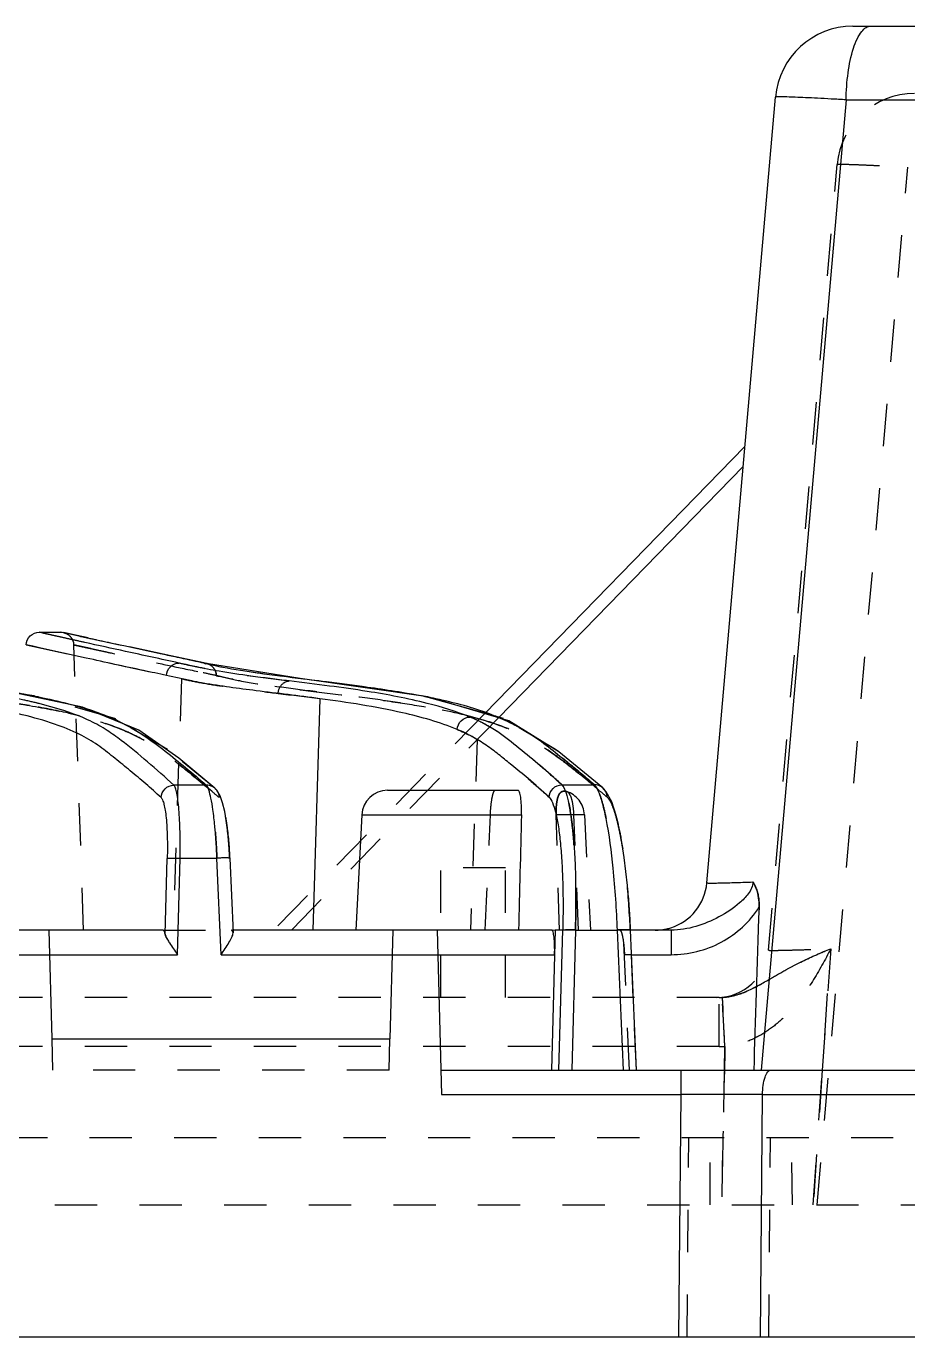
# Model space of a CAD drawing. Header units: millimetres. Extents: x 547 to 3706, y -10485 to 2068.
# Drawn here: x 1419.4 to 1453.5, y 1363.4 to 1414 of the extents above; entities that cross this region are included whole.
import ezdxf

# ---------------------------------------------------------------- set-up
doc = ezdxf.new("R2010")
doc.units = ezdxf.units.MM
doc.header["$LTSCALE"] = 16.335
doc.linetypes.add('HIDDEN', pattern=[0.2, 0.1, -0.1])
doc.layers.get('0').update_dxf_attribs({"linetype": 'CONTINUOUS'})
doc.layers.add('DEFAULT_2', color=8, linetype='HIDDEN')

msp = doc.modelspace()

# ---------------------------------------------------------------- linework, layer by layer
at = {"color": 7, "linetype": 'Continuous'}
for p, q in [((1451.338, 1413.984), (1535.358, 1413.984)), ((1445.695, 1380.91), (1448.349, 1411.245)), ((1451.074, 1411.141), (1447.797, 1373.684)), ((1451.074, 1411.141), (1459.715, 1411.141)), ((1437.114, 1387.442), (1447.169, 1397.755)), ((1447.101, 1396.983), (1437.646, 1387.285)), ((1419.91, 1390.583), (1420.744, 1390.583)), ((1420.156, 1390.528), (1419.91, 1390.583)), ((1420.686, 1390.41), (1420.156, 1390.528)), ((1421.322, 1390.457), (1420.745, 1390.583)), ((1421.376, 1390.456), (1420.845, 1390.572)), ((1419.661, 1390.045), (1419.41, 1390.1)), ((1419.97, 1389.977), (1419.661, 1390.045)), ((1420.785, 1390.388), (1420.686, 1390.41)), ((1421.673, 1390.191), (1420.785, 1390.388)), ((1421.729, 1389.588), (1419.97, 1389.977)), ((1426.273, 1389.401), (1424.99, 1389.676)), ((1426.27, 1389.39), (1426.37, 1389.38)), ((1426.37, 1389.38), (1426.378, 1389.378)), ((1429.988, 1388.796), (1426.371, 1389.379)), ((1434.918, 1388.092), (1429.988, 1388.796)), ((1430.75, 1388.02), (1430.481, 1379.084)), ((1437.127, 1387.456), (1434.697, 1388.134)), ((1438.05, 1387.166), (1434.918, 1388.092)), ((1439.983, 1385.968), (1438.05, 1387.166)), ((1441.678, 1384.577), (1439.983, 1385.968)), ((1426.696, 1384.562), (1425.304, 1385.718)), ((1426.366, 1384.681), (1425.111, 1384.681)), ((1426.696, 1384.562), (1426.689, 1384.567)), ((1433.367, 1384.484), (1438.409, 1384.484)), ((1440.097, 1384.695), (1441.351, 1384.695)), ((1441.678, 1384.577), (1441.667, 1384.586)), ((1432.368, 1383.536), (1432.135, 1379.084)), ((1432.368, 1383.536), (1438.535, 1383.536)), ((1427.256, 1382.192), (1427.21, 1382.75)), ((1427.274, 1381.86), (1427.256, 1382.192)), ((1424.776, 1378.932), (1424.856, 1381.855)), ((1425.248, 1378.136), (1425.35, 1381.864)), ((1425.35, 1381.864), (1426.774, 1381.864)), ((1426.935, 1378.136), (1426.774, 1381.864)), ((1427.274, 1381.86), (1427.274, 1381.86)), ((1427.274, 1381.86), (1427.398, 1378.974)), ((1442.745, 1379.088), (1442.719, 1379.591)), ((1424.702, 1379.084), (1412.744, 1379.084)), ((1420.284, 1379.084), (1420.394, 1374.884)), ((1439.702, 1379.084), (1427.332, 1379.084)), ((1433.566, 1379.084), (1433.456, 1374.884)), ((1435.284, 1379.084), (1435.45, 1372.736)), ((1439.844, 1379.094), (1439.695, 1373.684)), ((1439.844, 1379.094), (1440.129, 1379.094)), ((1439.984, 1373.684), (1440.129, 1379.094)), ((1440.623, 1379.083), (1440.478, 1373.684)), ((1440.623, 1379.083), (1442.245, 1379.083)), ((1442.481, 1373.684), (1442.245, 1379.083)), ((1444.314, 1379.084), (1442.745, 1379.084)), ((1442.745, 1379.077), (1442.745, 1379.077)), ((1442.98, 1373.684), (1442.745, 1379.077)), ((1444.314, 1379.084), (1444.314, 1378.136)), ((1412.786, 1378.136), (1425.248, 1378.136)), ((1426.935, 1378.136), (1439.817, 1378.136)), ((1442.786, 1378.136), (1444.314, 1378.136)), ((1420.394, 1374.884), (1433.456, 1374.884)), ((1435.425, 1373.684), (1546.098, 1373.684)), ((1444.686, 1373.684), (1444.686, 1372.736)), ((1435.45, 1372.736), (1444.686, 1372.736)), ((1444.686, 1372.736), (1444.607, 1363.384)), ((1447.764, 1363.384), (1447.844, 1372.736)), ((1447.844, 1372.736), (1459.769, 1372.736)), ((1135.228, 1363.384), (1617.379, 1363.384))]:
    msp.add_line(p, q, dxfattribs=at)
for points in [[(1425.304, 1385.718), (1423.761, 1386.802), (1421.587, 1387.695), (1418.712, 1388.302)], [(1427.078, 1383.666), (1426.997, 1384.004), (1426.904, 1384.264), (1426.769, 1384.487), (1426.689, 1384.567)], [(1442.197, 1383.516), (1442.023, 1384.044), (1441.814, 1384.429), (1441.667, 1384.586)], [(1427.21, 1382.75), (1427.15, 1383.245), (1427.078, 1383.666)], [(1442.719, 1379.591), (1442.628, 1380.806), (1442.505, 1381.889), (1442.358, 1382.798), (1442.197, 1383.516)]]:
    msp.add_lwpolyline(points, dxfattribs=at)
for centre, radius, start, end in [((1451.338, 1410.984), 3, 90, 175), ((1427.887, 1395.263), 6.091, 254.6131, 255.4014), ((1429.713, 1408.005), 19.692, 259.677, 259.8562), ((1413.663, 1356.033), 32.652, 79.4527, 81.0838), ((1430.01, 1363.155), 25.402, 78.1819, 79.6343), ((1420.811, 1363.74), 27.792, 47.4571, 49.6887), ((1404.308, 1340.73), 57.489, 49.88422, 50.56213), ((1433.367, 1383.484), 1, 90, 177), ((1441.361, 1384.21), 0.485, 50.8698, 91.2197), ((1443.703, 1381.084), 2, 287.3425, 355)]:
    msp.add_arc(centre, radius, start, end, dxfattribs=at)
msp.add_ellipse((1461.329, 1513.709), major_axis=(13.315, 151.981), ratio=0.026218, start_param=-3.634391, end_param=-3.538592, dxfattribs=at)
for points, knots in [([(1451.359, 1413.132), (1451.4, 1413.26), (1451.487, 1413.486), (1451.649, 1413.763), (1451.825, 1413.939), (1451.962, 1413.984), (1452.021, 1413.984)], [0, 0, 0, 0, 0.356927, 0.637469, 0.843401, 1, 1, 1, 1]), ([(1451.074, 1411.141), (1451.08, 1411.489), (1451.127, 1412.161), (1451.259, 1412.824), (1451.359, 1413.132)], [0, 0, 0, 0, 0.518393, 1, 1, 1, 1]), ([(1451.074, 1411.141), (1450.881, 1411.152), (1450.513, 1411.173), (1449.991, 1411.201), (1449.529, 1411.224), (1449.135, 1411.24), (1448.852, 1411.25), (1448.666, 1411.255), (1448.557, 1411.257), (1448.473, 1411.256), (1448.406, 1411.256), (1448.375, 1411.251), (1448.35, 1411.25), (1448.349, 1411.245)], [0, 0, 0, 0, 0.212313, 0.404969, 0.575313, 0.720687, 0.838438, 0.886128, 0.925921, 0.957491, 0.980519, 0.994713, 1, 1, 1, 1]), ([(1419.41, 1390.1), (1419.414, 1390.225), (1419.525, 1390.481), (1419.785, 1390.583), (1419.91, 1390.583)], [0, 0, 0, 0, 0.500127, 1, 1, 1, 1]), ([(1426.271, 1389.39), (1425.712, 1389.518), (1424.68, 1389.733), (1423.029, 1390.086), (1421.941, 1390.322), (1421.322, 1390.457)], [0, 0, 0, 0, 0.33985, 0.62479, 1, 1, 1, 1]), ([(1425.309, 1389.398), (1424.621, 1389.548), (1423.408, 1389.807), (1422.197, 1390.075), (1421.673, 1390.191)], [0, 0, 0, 0, 0.567555, 1, 1, 1, 1]), ([(1424.826, 1388.917), (1424.53, 1388.981), (1423.497, 1389.202), (1422.465, 1389.425), (1421.729, 1389.588)], [0, 0, 0, 0, 0.287003, 1, 1, 1, 1]), ([(1424.827, 1388.917), (1424.833, 1389.04), (1424.938, 1389.289), (1425.188, 1389.397), (1425.309, 1389.398)], [0, 0, 0, 0, 0.505805, 1, 1, 1, 1]), ([(1426.857, 1389.077), (1426.709, 1389.103), (1426.191, 1389.2), (1425.677, 1389.318), (1425.309, 1389.398)], [0, 0, 0, 0, 0.285115, 1, 1, 1, 1]), ([(1427.001, 1389.225), (1426.94, 1389.236), (1426.723, 1389.28), (1426.506, 1389.328), (1426.351, 1389.369)], [0, 0, 0, 0, 0.279381, 1, 1, 1, 1]), ([(1436.54, 1387.313), (1436.01, 1387.531), (1434.7, 1387.925), (1432.878, 1388.268), (1431.093, 1388.517), (1429.592, 1388.702), (1428.168, 1388.878), (1427.265, 1389.006), (1426.857, 1389.077)], [0, 0, 0, 0, 0.174554, 0.414331, 0.563561, 0.722436, 0.874268, 1, 1, 1, 1]), ([(1430.12, 1388.777), (1429.538, 1388.849), (1428.495, 1388.978), (1427.456, 1389.137), (1427.001, 1389.225)], [0, 0, 0, 0, 0.559052, 1, 1, 1, 1]), ([(1426.184, 1388.632), (1426.057, 1388.655), (1425.602, 1388.742), (1425.152, 1388.846), (1424.826, 1388.917)], [0, 0, 0, 0, 0.279758, 1, 1, 1, 1]), ([(1430.749, 1388.02), (1429.931, 1388.129), (1428.428, 1388.309), (1426.924, 1388.5), (1426.244, 1388.621)], [0, 0, 0, 0, 0.544353, 1, 1, 1, 1]), ([(1434.581, 1388.143), (1433.876, 1388.273), (1432.39, 1388.495), (1430.9, 1388.68), (1430.12, 1388.777)], [0, 0, 0, 0, 0.477128, 1, 1, 1, 1]), ([(1419.951, 1387.821), (1419.859, 1387.845), (1419.465, 1387.94), (1419.068, 1388.024), (1418.763, 1388.083)], [0, 0, 0, 0, 0.233861, 1, 1, 1, 1]), ([(1419.64, 1388.133), (1419.776, 1388.108), (1420.278, 1388.01), (1420.776, 1387.896), (1421.136, 1387.801)], [0, 0, 0, 0, 0.271705, 1, 1, 1, 1]), ([(1436.055, 1386.833), (1435.375, 1387.115), (1433.615, 1387.601), (1431.82, 1387.878), (1430.749, 1388.021)], [0, 0, 0, 0, 0.405004, 1, 1, 1, 1]), ([(1437.669, 1387.288), (1437.506, 1387.358), (1436.709, 1387.67), (1435.876, 1387.88), (1435.213, 1388.019)], [0, 0, 0, 0, 0.207427, 1, 1, 1, 1]), ([(1424.617, 1384.203), (1424.423, 1384.382), (1424.032, 1384.732), (1423.435, 1385.231), (1422.846, 1385.712), (1422.244, 1386.195), (1421.518, 1386.644), (1420.572, 1387.041), (1419.345, 1387.397), (1418.42, 1387.592), (1417.904, 1387.687)], [0, 0, 0, 0, 0.1028, 0.20407, 0.302222, 0.398484, 0.503891, 0.632755, 0.796191, 1, 1, 1, 1]), ([(1425.111, 1384.681), (1424.778, 1384.989), (1424.108, 1385.576), (1423.253, 1386.288), (1422.519, 1386.82), (1421.844, 1387.203), (1420.975, 1387.542), (1420.318, 1387.729), (1419.951, 1387.821)], [0, 0, 0, 0, 0.222296, 0.435978, 0.544622, 0.66584, 0.814774, 1, 1, 1, 1]), ([(1421.136, 1387.801), (1421.24, 1387.774), (1421.621, 1387.668), (1421.998, 1387.547), (1422.268, 1387.447)], [0, 0, 0, 0, 0.27143, 1, 1, 1, 1]), ([(1422.268, 1387.447), (1422.334, 1387.423), (1422.582, 1387.328), (1422.825, 1387.223), (1423.001, 1387.139)], [0, 0, 0, 0, 0.265278, 1, 1, 1, 1]), ([(1423.001, 1387.139), (1423.336, 1386.98), (1423.952, 1386.628), (1424.785, 1385.997), (1425.577, 1385.352), (1426.104, 1384.912), (1426.366, 1384.681)], [0, 0, 0, 0, 0.266678, 0.50694, 0.749118, 1, 1, 1, 1]), ([(1436.055, 1386.833), (1436.062, 1386.956), (1436.17, 1387.203), (1436.419, 1387.31), (1436.54, 1387.313)], [0, 0, 0, 0, 0.504014, 1, 1, 1, 1]), ([(1440.097, 1384.695), (1439.826, 1384.943), (1439.284, 1385.422), (1438.454, 1386.097), (1437.591, 1386.8), (1436.918, 1387.157), (1436.54, 1387.313)], [0, 0, 0, 0, 0.248202, 0.489414, 0.72395, 1, 1, 1, 1]), ([(1440.828, 1385.13), (1440.588, 1385.328), (1440.117, 1385.715), (1439.401, 1386.297), (1438.599, 1386.844), (1437.998, 1387.148), (1437.669, 1387.288)], [0, 0, 0, 0, 0.242588, 0.476568, 0.720451, 1, 1, 1, 1]), ([(1438.791, 1384.933), (1438.584, 1385.108), (1438.223, 1385.403), (1437.711, 1385.823), (1437.236, 1386.192), (1436.689, 1386.543), (1436.28, 1386.739), (1436.055, 1386.833)], [0, 0, 0, 0, 0.242736, 0.418549, 0.593744, 0.781588, 1, 1, 1, 1]), ([(1424.617, 1384.203), (1424.624, 1384.326), (1424.736, 1384.576), (1424.989, 1384.679), (1425.111, 1384.681)], [0, 0, 0, 0, 0.500347, 1, 1, 1, 1]), ([(1425.35, 1381.864), (1425.358, 1382.201), (1425.36, 1382.692), (1425.338, 1383.319), (1425.312, 1383.726), (1425.276, 1384.072), (1425.233, 1384.349), (1425.184, 1384.545), (1425.14, 1384.651), (1425.111, 1384.681)], [0, 0, 0, 0, 0.355297, 0.51712, 0.661719, 0.78501, 0.883769, 0.955488, 1, 1, 1, 1]), ([(1426.689, 1384.567), (1426.666, 1384.586), (1426.57, 1384.651), (1426.452, 1384.683), (1426.366, 1384.681)], [0, 0, 0, 0, 0.260139, 1, 1, 1, 1]), ([(1426.461, 1384.497), (1426.448, 1384.536), (1426.423, 1384.6), (1426.387, 1384.661), (1426.366, 1384.681)], [0, 0, 0, 0, 0.5916, 1, 1, 1, 1]), ([(1426.62, 1383.74), (1426.599, 1383.887), (1426.556, 1384.142), (1426.496, 1384.394), (1426.461, 1384.497)], [0, 0, 0, 0, 0.577938, 1, 1, 1, 1]), ([(1438.535, 1383.536), (1438.538, 1383.662), (1438.537, 1383.891), (1438.516, 1384.186), (1438.483, 1384.374), (1438.446, 1384.462), (1438.42, 1384.484), (1438.409, 1384.484)], [0, 0, 0, 0, 0.386597, 0.703031, 0.90864, 0.966342, 1, 1, 1, 1]), ([(1439.602, 1384.217), (1439.609, 1384.34), (1439.721, 1384.589), (1439.974, 1384.693), (1440.097, 1384.695)], [0, 0, 0, 0, 0.500358, 1, 1, 1, 1]), ([(1440.097, 1384.695), (1440.157, 1384.634), (1440.254, 1384.425), (1440.362, 1384.035), (1440.457, 1383.485), (1440.536, 1382.796), (1440.594, 1381.985), (1440.642, 1380.734), (1440.64, 1379.756), (1440.623, 1379.083)], [0, 0, 0, 0, 0.04543, 0.117283, 0.215495, 0.338844, 0.48366, 0.644749, 1, 1, 1, 1]), ([(1441.471, 1384.523), (1441.462, 1384.541), (1441.428, 1384.602), (1441.387, 1384.661), (1441.351, 1384.695)], [0, 0, 0, 0, 0.294059, 1, 1, 1, 1]), ([(1441.805, 1383.395), (1441.76, 1383.622), (1441.671, 1384.005), (1441.545, 1384.38), (1441.471, 1384.523)], [0, 0, 0, 0, 0.589875, 1, 1, 1, 1]), ([(1424.617, 1384.203), (1424.645, 1384.179), (1424.689, 1384.091), (1424.738, 1383.927), (1424.782, 1383.697), (1424.833, 1383.281), (1424.865, 1382.66), (1424.864, 1382.136), (1424.856, 1381.855)], [0, 0, 0, 0, 0.045975, 0.118667, 0.21755, 0.340464, 0.645824, 1, 1, 1, 1]), ([(1439.602, 1384.217), (1439.661, 1384.162), (1439.758, 1383.972), (1439.867, 1383.614), (1439.962, 1383.112), (1440.041, 1382.484), (1440.099, 1381.744), (1440.147, 1380.602), (1440.145, 1379.707), (1440.129, 1379.094)], [0, 0, 0, 0, 0.046473, 0.118895, 0.21731, 0.340197, 0.48433, 0.645565, 1, 1, 1, 1]), ([(1426.716, 1382.871), (1426.709, 1382.949), (1426.684, 1383.239), (1426.651, 1383.529), (1426.62, 1383.74)], [0, 0, 0, 0, 0.269844, 1, 1, 1, 1]), ([(1442.245, 1379.083), (1442.213, 1379.881), (1442.117, 1381.324), (1441.933, 1382.76), (1441.805, 1383.395)], [0, 0, 0, 0, 0.552181, 1, 1, 1, 1]), ([(1426.774, 1381.864), (1426.771, 1381.95), (1426.756, 1382.286), (1426.736, 1382.621), (1426.716, 1382.871)], [0, 0, 0, 0, 0.255688, 1, 1, 1, 1]), ([(1424.856, 1381.855), (1424.874, 1381.861), (1424.931, 1381.863), (1425.039, 1381.868), (1425.185, 1381.867), (1425.294, 1381.866), (1425.35, 1381.864)], [0, 0, 0, 0, 0.112979, 0.340795, 0.657971, 1, 1, 1, 1]), ([(1427.273, 1381.86), (1427.271, 1381.863), (1427.254, 1381.865), (1427.228, 1381.869), (1427.18, 1381.871), (1427.088, 1381.873), (1426.95, 1381.87), (1426.834, 1381.867), (1426.774, 1381.864)], [0, 0, 0, 0, 0.024012, 0.081812, 0.174665, 0.302965, 0.638676, 1, 1, 1, 1]), ([(1447.476, 1380.944), (1447.468, 1380.781), (1447.355, 1380.544), (1447.141, 1380.3), (1446.788, 1379.966), (1446.174, 1379.57), (1445.282, 1379.19), (1444.637, 1379.084), (1444.314, 1379.084)], [0, 0, 0, 0, 0.126388, 0.189557, 0.25245, 0.501715, 0.750481, 1, 1, 1, 1]), ([(1445.695, 1380.91), (1445.695, 1380.907), (1445.711, 1380.907), (1445.728, 1380.904), (1445.768, 1380.903), (1445.819, 1380.902), (1445.887, 1380.902), (1446.004, 1380.903), (1446.186, 1380.906), (1446.443, 1380.912), (1446.749, 1380.92), (1447.099, 1380.931), (1447.346, 1380.939), (1447.476, 1380.944)], [0, 0, 0, 0, 0.004423, 0.017092, 0.03812, 0.067446, 0.104992, 0.150666, 0.265629, 0.410504, 0.583308, 0.781042, 1, 1, 1, 1]), ([(1447.713, 1379.978), (1447.716, 1380.064), (1447.711, 1380.398), (1447.612, 1380.736), (1447.476, 1380.944)], [0, 0, 0, 0, 0.257784, 1, 1, 1, 1]), ([(1444.314, 1378.136), (1444.65, 1378.143), (1445.323, 1378.219), (1446.272, 1378.585), (1447.102, 1379.17), (1447.54, 1379.691), (1447.713, 1379.978)], [0, 0, 0, 0, 0.250213, 0.500295, 0.750233, 1, 1, 1, 1]), ([(1424.776, 1378.932), (1424.768, 1378.97), (1424.758, 1379.021), (1424.721, 1379.084), (1424.702, 1379.084)], [0, 0, 0, 0, 0.681737, 1, 1, 1, 1]), ([(1424.776, 1378.932), (1424.779, 1378.916), (1424.799, 1378.845), (1424.834, 1378.779), (1424.862, 1378.728)], [0, 0, 0, 0, 0.210505, 1, 1, 1, 1]), ([(1426.935, 1378.136), (1426.988, 1378.216), (1427.091, 1378.37), (1427.235, 1378.592), (1427.346, 1378.786), (1427.4, 1378.917), (1427.398, 1378.974)], [0, 0, 0, 0, 0.296806, 0.577617, 0.822555, 1, 1, 1, 1]), ([(1439.817, 1378.136), (1439.82, 1378.259), (1439.82, 1378.484), (1439.803, 1378.777), (1439.772, 1378.968), (1439.739, 1379.06), (1439.713, 1379.084), (1439.702, 1379.084)], [0, 0, 0, 0, 0.37769, 0.694682, 0.906647, 0.966633, 1, 1, 1, 1]), ([(1440.129, 1379.094), (1440.147, 1379.1), (1440.204, 1379.103), (1440.312, 1379.109), (1440.459, 1379.109), (1440.568, 1379.108), (1440.624, 1379.106)], [0, 0, 0, 0, 0.110288, 0.34119, 0.659615, 1, 1, 1, 1]), ([(1442.245, 1379.095), (1442.304, 1379.097), (1442.42, 1379.101), (1442.558, 1379.103), (1442.651, 1379.101), (1442.701, 1379.098), (1442.726, 1379.094), (1442.744, 1379.091), (1442.744, 1379.088)], [0, 0, 0, 0, 0.356648, 0.69241, 0.824184, 0.920391, 0.978536, 1, 1, 1, 1]), ([(1424.862, 1378.728), (1424.888, 1378.681), (1425.01, 1378.48), (1425.145, 1378.287), (1425.248, 1378.136)], [0, 0, 0, 0, 0.228135, 1, 1, 1, 1]), ([(1447.844, 1372.736), (1447.846, 1372.855), (1447.864, 1373.082), (1447.925, 1373.383), (1448.01, 1373.592), (1448.115, 1373.684), (1448.16, 1373.684)], [0, 0, 0, 0, 0.340915, 0.652541, 0.872311, 1, 1, 1, 1]), ([(1447.844, 1372.736), (1447.587, 1372.737), (1446.534, 1372.737), (1445.482, 1372.737), (1444.686, 1372.736)], [0, 0, 0, 0, 0.244321, 1, 1, 1, 1])]:
    msp.add_open_spline(points, degree=3, knots=knots, dxfattribs=at)
msp.add_open_spline([(1438.535, 1383.536), (1438.498, 1382.052), (1438.461, 1380.568), (1438.423, 1379.084)], degree=3, dxfattribs=at)
at = {"layer": 'DEFAULT_2', "color": 8, "linetype": 'HIDDEN'}
for p, q in [((1448.078, 1378.31), (1450.732, 1408.645)), ((1449.952, 1368.484), (1453.456, 1408.541)), ((1420.744, 1390.583), (1420.845, 1390.572)), ((1419.41, 1390.1), (1425.4, 1388.79)), ((1421.629, 1379.084), (1421.244, 1390.1)), ((1421.907, 1389.955), (1421.244, 1390.1)), ((1424.99, 1389.676), (1421.376, 1390.456)), ((1426.378, 1389.378), (1426.273, 1389.401)), ((1426.378, 1389.378), (1426.371, 1389.38)), ((1425.406, 1388.79), (1425.081, 1379.084)), ((1429.988, 1388.796), (1429.919, 1388.805)), ((1419.736, 1388.127), (1419.343, 1388.182)), ((1422.867, 1387.246), (1419.736, 1388.127)), ((1424.871, 1386.053), (1422.867, 1387.246)), ((1437.114, 1387.442), (1428.964, 1379.084)), ((1437.646, 1387.285), (1429.65, 1379.084)), ((1436.824, 1386.45), (1436.571, 1379.084)), ((1426.694, 1384.563), (1424.871, 1386.053)), ((1439.983, 1385.968), (1439.856, 1386.065)), ((1426.689, 1384.567), (1426.694, 1384.564)), ((1426.77, 1384.486), (1426.77, 1384.486)), ((1441.667, 1384.586), (1441.678, 1384.577)), ((1427.078, 1383.665), (1427.078, 1383.665)), ((1440.968, 1383.536), (1439.876, 1383.536)), ((1440.002, 1379.084), (1439.876, 1383.536)), ((1440.744, 1379.084), (1440.564, 1383.536)), ((1440.968, 1383.536), (1441.201, 1379.084)), ((1427.15, 1383.243), (1427.15, 1383.244)), ((1427.211, 1382.747), (1427.21, 1382.749)), ((1427.256, 1382.189), (1427.256, 1382.19)), ((1442.507, 1381.869), (1442.505, 1381.889)), ((1427.268, 1381.855), (1427.274, 1381.86)), ((1427.274, 1381.86), (1427.274, 1381.86)), ((1437.918, 1381.484), (1435.418, 1381.484)), ((1435.418, 1376.484), (1435.418, 1381.484)), ((1437.918, 1376.484), (1437.918, 1381.484)), ((1442.629, 1380.787), (1442.628, 1380.806)), ((1424.702, 1379.084), (1427.332, 1379.084)), ((1427.391, 1379.009), (1427.398, 1378.974)), ((1439.702, 1379.084), (1439.844, 1379.094)), ((1439.844, 1379.094), (1440.129, 1379.094)), ((1440.129, 1379.094), (1440.623, 1379.083)), ((1442.745, 1379.084), (1442.245, 1379.083)), ((1442.707, 1373.684), (1442.474, 1379.083)), ((1442.739, 1379.083), (1442.474, 1379.083)), ((1442.853, 1376.484), (1442.739, 1379.083)), ((1442.74, 1379.072), (1442.745, 1379.077)), ((1449.8, 1368.484), (1450.481, 1378.366)), ((1450.481, 1378.366), (1450.155, 1373.684)), ((1442.786, 1378.136), (1442.514, 1378.136)), ((1446.174, 1376.484), (1154.54, 1376.484)), ((1442.975, 1373.684), (1442.853, 1376.484)), ((1446.174, 1374.589), (1446.174, 1376.484)), ((1420.394, 1374.884), (1420.425, 1373.684)), ((1433.425, 1373.684), (1433.456, 1374.884)), ((1446.174, 1374.589), (1220.173, 1374.589)), ((1446.372, 1373.684), (1446.393, 1374.595)), ((1433.425, 1373.684), (1420.425, 1373.684)), ((1450.155, 1373.684), (1449.8, 1368.484)), ((1137.631, 1371.084), (1548.823, 1371.084)), ((1444.931, 1363.384), (1444.997, 1371.084)), ((1445.829, 1368.484), (1445.829, 1371.084)), ((1448.089, 1363.384), (1448.154, 1371.084)), ((1448.998, 1368.484), (1448.976, 1371.084)), ((1142.827, 1368.484), (1543.627, 1368.484))]:
    msp.add_line(p, q, dxfattribs=at)
msp.add_lwpolyline([(1439.856, 1386.065), (1437.844, 1387.256), (1437.127, 1387.456)], dxfattribs=at)
for centre, radius, start, end in [((1453.72, 1408.384), 3, 90, 175), ((1414.747, 1336.375), 53.888, 77.1249, 77.6845), ((1413.117, 1349.213), 39.071, 80.5443, 81.549), ((1359.272, 1305.257), 103.927, 49.43189, 49.63843), ((1439.969, 1383.484), 1, 3, 72.5401), ((1370.72, 1301.06), 109.425, 49.45929, 49.65229), ((1443.703, 1381.084), 2, 270, 287.3425), ((1446.085, 1378.484), 2, 270, 355), ((1446.173, 1378.679), 2.195, 270.0028, 272.9605), ((986.035, 1350.116), 461.008, 3.04368, 3.21247), ((1446.174, 1378.714), 4.125, 270.0007, 273.0537), ((2479.146, 1349.808), 1033.05, 178.625115, 178.964097), ((2425.537, 1350.908), 979.43, 178.667523, 178.971784)]:
    msp.add_arc(centre, radius, start, end, dxfattribs=at)
for points, knots in [([(1450.732, 1408.645), (1450.732, 1408.65), (1450.757, 1408.651), (1450.789, 1408.656), (1450.855, 1408.656), (1450.94, 1408.657), (1451.048, 1408.655), (1451.235, 1408.65), (1451.518, 1408.64), (1451.911, 1408.624), (1452.373, 1408.601), (1452.896, 1408.573), (1453.263, 1408.552), (1453.456, 1408.541)], [0, 0, 0, 0, 0.005287, 0.019481, 0.042509, 0.074079, 0.113872, 0.161562, 0.279313, 0.424687, 0.595031, 0.787687, 1, 1, 1, 1]), ([(1421.673, 1390.191), (1421.5, 1390.229), (1421.2, 1390.296), (1420.799, 1390.385), (1420.482, 1390.455), (1420.254, 1390.507), (1420.05, 1390.55), (1420.001, 1390.566), (1419.898, 1390.583), (1419.91, 1390.583)], [0, 0, 0, 0, 0.294167, 0.509215, 0.686639, 0.823569, 0.92137, 0.980737, 1, 1, 1, 1]), ([(1426.272, 1389.39), (1425.854, 1389.486), (1425.057, 1389.657), (1423.94, 1389.889), (1422.983, 1390.097), (1422.201, 1390.267), (1421.656, 1390.385), (1421.307, 1390.46), (1421.11, 1390.504), (1420.957, 1390.536), (1420.848, 1390.562), (1420.782, 1390.573), (1420.753, 1390.583), (1420.746, 1390.583)], [0, 0, 0, 0, 0.227192, 0.43271, 0.605316, 0.746926, 0.857501, 0.900974, 0.936574, 0.964295, 0.984119, 0.996027, 1, 1, 1, 1]), ([(1420.845, 1390.572), (1420.909, 1390.558), (1421.036, 1390.506), (1421.131, 1390.407), (1421.166, 1390.35)], [0, 0, 0, 0, 0.4963, 1, 1, 1, 1]), ([(1421.166, 1390.35), (1421.178, 1390.331), (1421.219, 1390.253), (1421.242, 1390.165), (1421.244, 1390.1)], [0, 0, 0, 0, 0.261141, 1, 1, 1, 1]), ([(1421.244, 1390.1), (1421.244, 1390.102), (1421.256, 1390.095), (1421.267, 1390.097), (1421.298, 1390.088), (1421.335, 1390.081), (1421.384, 1390.07), (1421.471, 1390.051), (1421.608, 1390.021), (1421.803, 1389.978), (1422.043, 1389.926), (1422.326, 1389.864), (1422.789, 1389.764), (1423.474, 1389.615), (1424.428, 1389.407), (1425.542, 1389.174), (1426.338, 1389.004), (1426.754, 1388.909)], [0, 0, 0, 0, 0.000993, 0.003971, 0.008932, 0.015872, 0.024791, 0.035685, 0.06339, 0.098971, 0.142424, 0.193763, 0.252968, 0.394499, 0.566961, 0.772432, 1, 1, 1, 1]), ([(1423, 1387.138), (1422.646, 1387.306), (1421.571, 1387.726), (1419.438, 1388.208), (1416.598, 1388.604), (1414.08, 1388.895), (1412.292, 1389.165), (1411.575, 1389.311), (1411.279, 1389.388)], [0, 0, 0, 0, 0.098079, 0.28819, 0.546581, 0.816915, 0.923306, 1, 1, 1, 1]), ([(1429.559, 1388.705), (1429.025, 1388.768), (1428.064, 1388.887), (1426.775, 1389.087), (1425.893, 1389.263), (1425.436, 1389.364), (1425.307, 1389.393)], [0, 0, 0, 0, 0.374076, 0.674131, 0.908427, 1, 1, 1, 1]), ([(1441.351, 1384.695), (1441.033, 1384.972), (1440.396, 1385.499), (1439.428, 1386.293), (1438.287, 1387.047), (1436.686, 1387.701), (1434.411, 1388.212), (1431.57, 1388.607), (1429.057, 1388.898), (1427.275, 1389.168), (1426.562, 1389.314), (1426.268, 1389.39)], [0, 0, 0, 0, 0.078412, 0.153581, 0.23269, 0.331749, 0.473161, 0.664931, 0.864942, 0.943465, 1, 1, 1, 1]), ([(1426.378, 1389.378), (1426.481, 1389.354), (1426.679, 1389.233), (1426.752, 1389.015), (1426.754, 1388.909)], [0, 0, 0, 0, 0.501719, 1, 1, 1, 1]), ([(1426.754, 1388.909), (1426.752, 1389.015), (1426.679, 1389.233), (1426.481, 1389.354), (1426.378, 1389.378)], [0, 0, 0, 0, 0.498306, 1, 1, 1, 1]), ([(1425.4, 1388.79), (1425.626, 1388.741), (1426.133, 1388.636), (1426.992, 1388.497), (1428.013, 1388.363), (1428.75, 1388.272), (1429.138, 1388.224)], [0, 0, 0, 0, 0.183086, 0.410615, 0.690026, 1, 1, 1, 1]), ([(1426.754, 1388.909), (1427.053, 1388.841), (1427.747, 1388.688), (1428.965, 1388.493), (1430.45, 1388.307), (1432.087, 1388.105), (1433.696, 1387.892), (1435.474, 1387.603), (1437.204, 1387.207), (1438.788, 1386.562), (1439.917, 1385.803), (1440.893, 1385.024), (1441.525, 1384.49), (1441.845, 1384.217)], [0, 0, 0, 0, 0.056847, 0.132168, 0.229054, 0.335045, 0.438825, 0.530538, 0.669958, 0.767804, 0.846283, 0.92181, 1, 1, 1, 1]), ([(1437.064, 1387.195), (1436.335, 1387.412), (1435.108, 1387.672), (1433.339, 1387.941), (1431.781, 1388.143), (1430.225, 1388.335), (1428.83, 1388.512), (1427.689, 1388.7), (1427.037, 1388.844), (1426.754, 1388.909)], [0, 0, 0, 0, 0.218067, 0.358713, 0.513403, 0.668544, 0.808447, 0.916807, 1, 1, 1, 1]), ([(1429.139, 1388.225), (1429.147, 1388.343), (1429.229, 1388.575), (1429.452, 1388.698), (1429.56, 1388.705)], [0, 0, 0, 0, 0.52404, 1, 1, 1, 1]), ([(1419.951, 1387.819), (1419.742, 1387.872), (1418.938, 1388.06), (1418.127, 1388.208), (1417.526, 1388.306)], [0, 0, 0, 0, 0.261284, 1, 1, 1, 1]), ([(1419.085, 1387.826), (1419.697, 1387.731), (1420.787, 1387.537), (1422.232, 1387.166), (1423.342, 1386.752), (1424.202, 1386.29), (1424.911, 1385.796), (1425.792, 1385.11), (1426.432, 1384.57), (1426.861, 1384.203)], [0, 0, 0, 0, 0.212166, 0.379392, 0.510486, 0.617353, 0.713049, 0.806672, 1, 1, 1, 1]), ([(1421.473, 1387.357), (1421.33, 1387.393), (1420.689, 1387.547), (1420.041, 1387.669), (1419.536, 1387.753)], [0, 0, 0, 0, 0.223482, 1, 1, 1, 1]), ([(1426.576, 1384.446), (1426.243, 1384.729), (1425.745, 1385.145), (1425.065, 1385.676), (1424.539, 1386.06), (1423.956, 1386.427), (1422.956, 1386.93), (1422.097, 1387.199), (1421.473, 1387.357)], [0, 0, 0, 0, 0.220243, 0.327668, 0.435457, 0.548884, 0.675038, 1, 1, 1, 1]), ([(1440.097, 1384.695), (1439.858, 1384.914), (1439.377, 1385.339), (1438.763, 1385.842), (1438.284, 1386.235), (1437.927, 1386.523), (1437.538, 1386.801), (1437.077, 1387.074), (1436.733, 1387.233), (1436.54, 1387.312)], [0, 0, 0, 0, 0.219252, 0.433608, 0.536736, 0.638423, 0.743867, 0.859307, 1, 1, 1, 1]), ([(1440.796, 1385.096), (1440.552, 1385.295), (1440.056, 1385.688), (1439.25, 1386.265), (1438.256, 1386.797), (1437.493, 1387.067), (1437.064, 1387.195)], [0, 0, 0, 0, 0.218855, 0.440107, 0.68845, 1, 1, 1, 1]), ([(1438.791, 1384.933), (1438.833, 1384.897), (1439.108, 1384.663), (1439.377, 1384.423), (1439.603, 1384.217)], [0, 0, 0, 0, 0.153743, 1, 1, 1, 1]), ([(1441.553, 1384.465), (1441.49, 1384.519), (1441.239, 1384.731), (1440.987, 1384.941), (1440.796, 1385.096)], [0, 0, 0, 0, 0.253268, 1, 1, 1, 1]), ([(1426.366, 1384.681), (1426.397, 1384.651), (1426.428, 1384.586), (1426.453, 1384.521), (1426.461, 1384.497)], [0, 0, 0, 0, 0.628798, 1, 1, 1, 1]), ([(1426.694, 1384.563), (1426.72, 1384.541), (1426.811, 1384.441), (1426.859, 1384.303), (1426.861, 1384.203)], [0, 0, 0, 0, 0.2593, 1, 1, 1, 1]), ([(1437.335, 1383.536), (1437.341, 1383.662), (1437.358, 1383.892), (1437.398, 1384.186), (1437.444, 1384.375), (1437.486, 1384.462), (1437.513, 1384.484), (1437.524, 1384.484)], [0, 0, 0, 0, 0.384443, 0.700615, 0.907622, 0.96623, 1, 1, 1, 1]), ([(1440.268, 1384.438), (1440.231, 1384.45), (1440.168, 1384.453), (1440.087, 1384.43), (1440.024, 1384.383), (1439.964, 1384.291), (1439.913, 1384.129), (1439.877, 1383.87), (1439.873, 1383.661), (1439.876, 1383.536)], [0, 0, 0, 0, 0.104135, 0.158771, 0.221692, 0.308827, 0.445792, 0.668492, 1, 1, 1, 1]), ([(1439.876, 1383.536), (1439.873, 1383.661), (1439.877, 1383.871), (1439.913, 1384.129), (1439.964, 1384.29), (1440.023, 1384.383), (1440.087, 1384.431), (1440.168, 1384.453), (1440.231, 1384.45), (1440.268, 1384.438)], [0, 0, 0, 0, 0.331366, 0.553825, 0.690679, 0.777661, 0.840459, 0.895229, 1, 1, 1, 1]), ([(1440.623, 1379.083), (1440.64, 1379.756), (1440.642, 1380.734), (1440.594, 1381.985), (1440.536, 1382.796), (1440.457, 1383.485), (1440.362, 1384.035), (1440.254, 1384.425), (1440.157, 1384.634), (1440.097, 1384.695)], [0, 0, 0, 0, 0.355251, 0.51634, 0.661156, 0.784505, 0.882717, 0.95457, 1, 1, 1, 1]), ([(1440.564, 1383.536), (1440.557, 1383.697), (1440.533, 1383.947), (1440.458, 1384.237), (1440.369, 1384.387), (1440.298, 1384.429), (1440.268, 1384.438)], [0, 0, 0, 0, 0.486932, 0.759282, 0.905188, 1, 1, 1, 1]), ([(1441.351, 1384.695), (1441.416, 1384.634), (1441.526, 1384.427), (1441.661, 1384.036), (1441.749, 1383.671), (1441.796, 1383.441), (1441.805, 1383.395)], [0, 0, 0, 0, 0.192078, 0.49215, 0.899444, 1, 1, 1, 1]), ([(1441.845, 1384.217), (1441.844, 1384.282), (1441.814, 1384.418), (1441.731, 1384.532), (1441.678, 1384.577)], [0, 0, 0, 0, 0.482326, 1, 1, 1, 1]), ([(1427.268, 1381.855), (1427.256, 1382.137), (1427.22, 1382.662), (1427.143, 1383.283), (1427.062, 1383.697), (1427.002, 1383.928), (1426.94, 1384.092), (1426.89, 1384.179), (1426.861, 1384.203)], [0, 0, 0, 0, 0.352293, 0.656517, 0.779514, 0.878972, 0.9527, 1, 1, 1, 1]), ([(1442.739, 1379.083), (1442.712, 1379.7), (1442.651, 1380.598), (1442.521, 1381.741), (1442.41, 1382.482), (1442.287, 1383.111), (1442.154, 1383.613), (1442.019, 1383.973), (1441.908, 1384.162), (1441.845, 1384.217)], [0, 0, 0, 0, 0.35245, 0.512945, 0.656669, 0.779646, 0.878722, 0.952232, 1, 1, 1, 1]), ([(1441.845, 1384.217), (1441.893, 1384.175), (1441.982, 1384.041), (1442.045, 1383.898), (1442.078, 1383.811)], [0, 0, 0, 0, 0.407902, 1, 1, 1, 1]), ([(1427.114, 1383.419), (1427.134, 1383.306), (1427.211, 1382.787), (1427.251, 1382.264), (1427.268, 1381.855)], [0, 0, 0, 0, 0.219216, 1, 1, 1, 1]), ([(1442.078, 1383.811), (1442.174, 1383.559), (1442.333, 1382.931), (1442.514, 1381.848), (1442.656, 1380.53), (1442.717, 1379.581), (1442.739, 1379.083)], [0, 0, 0, 0, 0.169542, 0.404169, 0.687893, 1, 1, 1, 1]), ([(1447.476, 1380.944), (1447.52, 1380.876), (1447.675, 1380.577), (1447.723, 1380.231), (1447.713, 1379.978)], [0, 0, 0, 0, 0.242394, 1, 1, 1, 1]), ([(1424.862, 1378.728), (1424.856, 1378.741), (1424.82, 1378.806), (1424.787, 1378.873), (1424.776, 1378.932)], [0, 0, 0, 0, 0.191341, 1, 1, 1, 1]), ([(1427.391, 1379.009), (1427.383, 1379.029), (1427.371, 1379.058), (1427.343, 1379.084), (1427.332, 1379.084)], [0, 0, 0, 0, 0.643335, 1, 1, 1, 1]), ([(1442.744, 1379.088), (1442.744, 1379.091), (1442.727, 1379.094), (1442.703, 1379.098), (1442.653, 1379.101), (1442.56, 1379.103), (1442.421, 1379.101), (1442.305, 1379.097), (1442.245, 1379.095)], [0, 0, 0, 0, 0.020475, 0.077585, 0.173424, 0.305006, 0.641804, 1, 1, 1, 1]), ([(1442.332, 1379.084), (1442.343, 1379.084), (1442.37, 1379.06), (1442.41, 1378.969), (1442.455, 1378.778), (1442.493, 1378.485), (1442.509, 1378.259), (1442.515, 1378.136)], [0, 0, 0, 0, 0.034424, 0.095779, 0.308882, 0.624675, 1, 1, 1, 1]), ([(1446.287, 1376.487), (1447.054, 1376.527), (1448.066, 1377.201), (1449.409, 1377.906), (1450.111, 1378.22), (1450.481, 1378.366)], [0, 0, 0, 0, 0.501313, 0.740016, 1, 1, 1, 1]), ([(1450.481, 1378.366), (1450.266, 1377.935), (1449.792, 1377.094), (1449.087, 1376.105), (1448.384, 1375.437), (1447.787, 1375.015), (1447.12, 1374.709), (1446.636, 1374.611), (1446.393, 1374.595)], [0, 0, 0, 0, 0.249079, 0.498297, 0.623231, 0.748499, 0.874146, 1, 1, 1, 1]), ([(1448.078, 1378.31), (1448.077, 1378.306), (1448.099, 1378.307), (1448.123, 1378.302), (1448.18, 1378.303), (1448.25, 1378.302), (1448.344, 1378.303), (1448.506, 1378.305), (1448.756, 1378.31), (1449.105, 1378.32), (1449.518, 1378.332), (1449.983, 1378.348), (1450.311, 1378.36), (1450.481, 1378.366)], [0, 0, 0, 0, 0.004481, 0.017528, 0.039207, 0.069454, 0.108156, 0.155065, 0.27237, 0.418936, 0.591667, 0.786975, 1, 1, 1, 1]), ([(1448.792, 1377.574), (1448.921, 1377.644), (1449.473, 1377.931), (1450.04, 1378.191), (1450.481, 1378.366)], [0, 0, 0, 0, 0.236571, 1, 1, 1, 1]), ([(1446.925, 1376.607), (1447.04, 1376.643), (1447.464, 1376.808), (1447.857, 1377.04), (1448.145, 1377.208)], [0, 0, 0, 0, 0.265118, 1, 1, 1, 1]), ([(1446.287, 1376.487), (1446.342, 1376.49), (1446.558, 1376.509), (1446.771, 1376.558), (1446.925, 1376.607)], [0, 0, 0, 0, 0.255835, 1, 1, 1, 1]), ([(1446.393, 1374.595), (1446.381, 1374.829), (1446.362, 1375.175), (1446.338, 1375.621), (1446.322, 1375.914), (1446.307, 1376.152), (1446.3, 1376.326), (1446.288, 1376.429), (1446.291, 1376.476), (1446.287, 1376.487)], [0, 0, 0, 0, 0.370873, 0.548711, 0.706732, 0.835141, 0.927519, 0.981603, 1, 1, 1, 1]), ([(1446.287, 1376.487), (1446.29, 1376.476), (1446.288, 1376.431), (1446.3, 1376.332), (1446.306, 1376.163), (1446.315, 1376.029), (1446.319, 1375.951)], [0, 0, 0, 0, 0.062768, 0.246979, 0.561667, 1, 1, 1, 1])]:
    msp.add_open_spline(points, degree=3, knots=knots, dxfattribs=at)
for points in [[(1429.138, 1388.225), (1429.675, 1388.159), (1430.212, 1388.093), (1430.749, 1388.022)], [(1436.054, 1386.832), (1436.318, 1386.721), (1436.576, 1386.596), (1436.821, 1386.45)], [(1437.139, 1379.084), (1437.204, 1380.568), (1437.27, 1382.052), (1437.335, 1383.536)], [(1426.716, 1382.871), (1426.743, 1382.536), (1426.761, 1382.2), (1426.774, 1381.864)], [(1448.145, 1377.208), (1448.359, 1377.333), (1448.574, 1377.456), (1448.792, 1377.574)]]:
    msp.add_open_spline(points, degree=3, dxfattribs=at)

doc.saveas('drawing.dxf')
